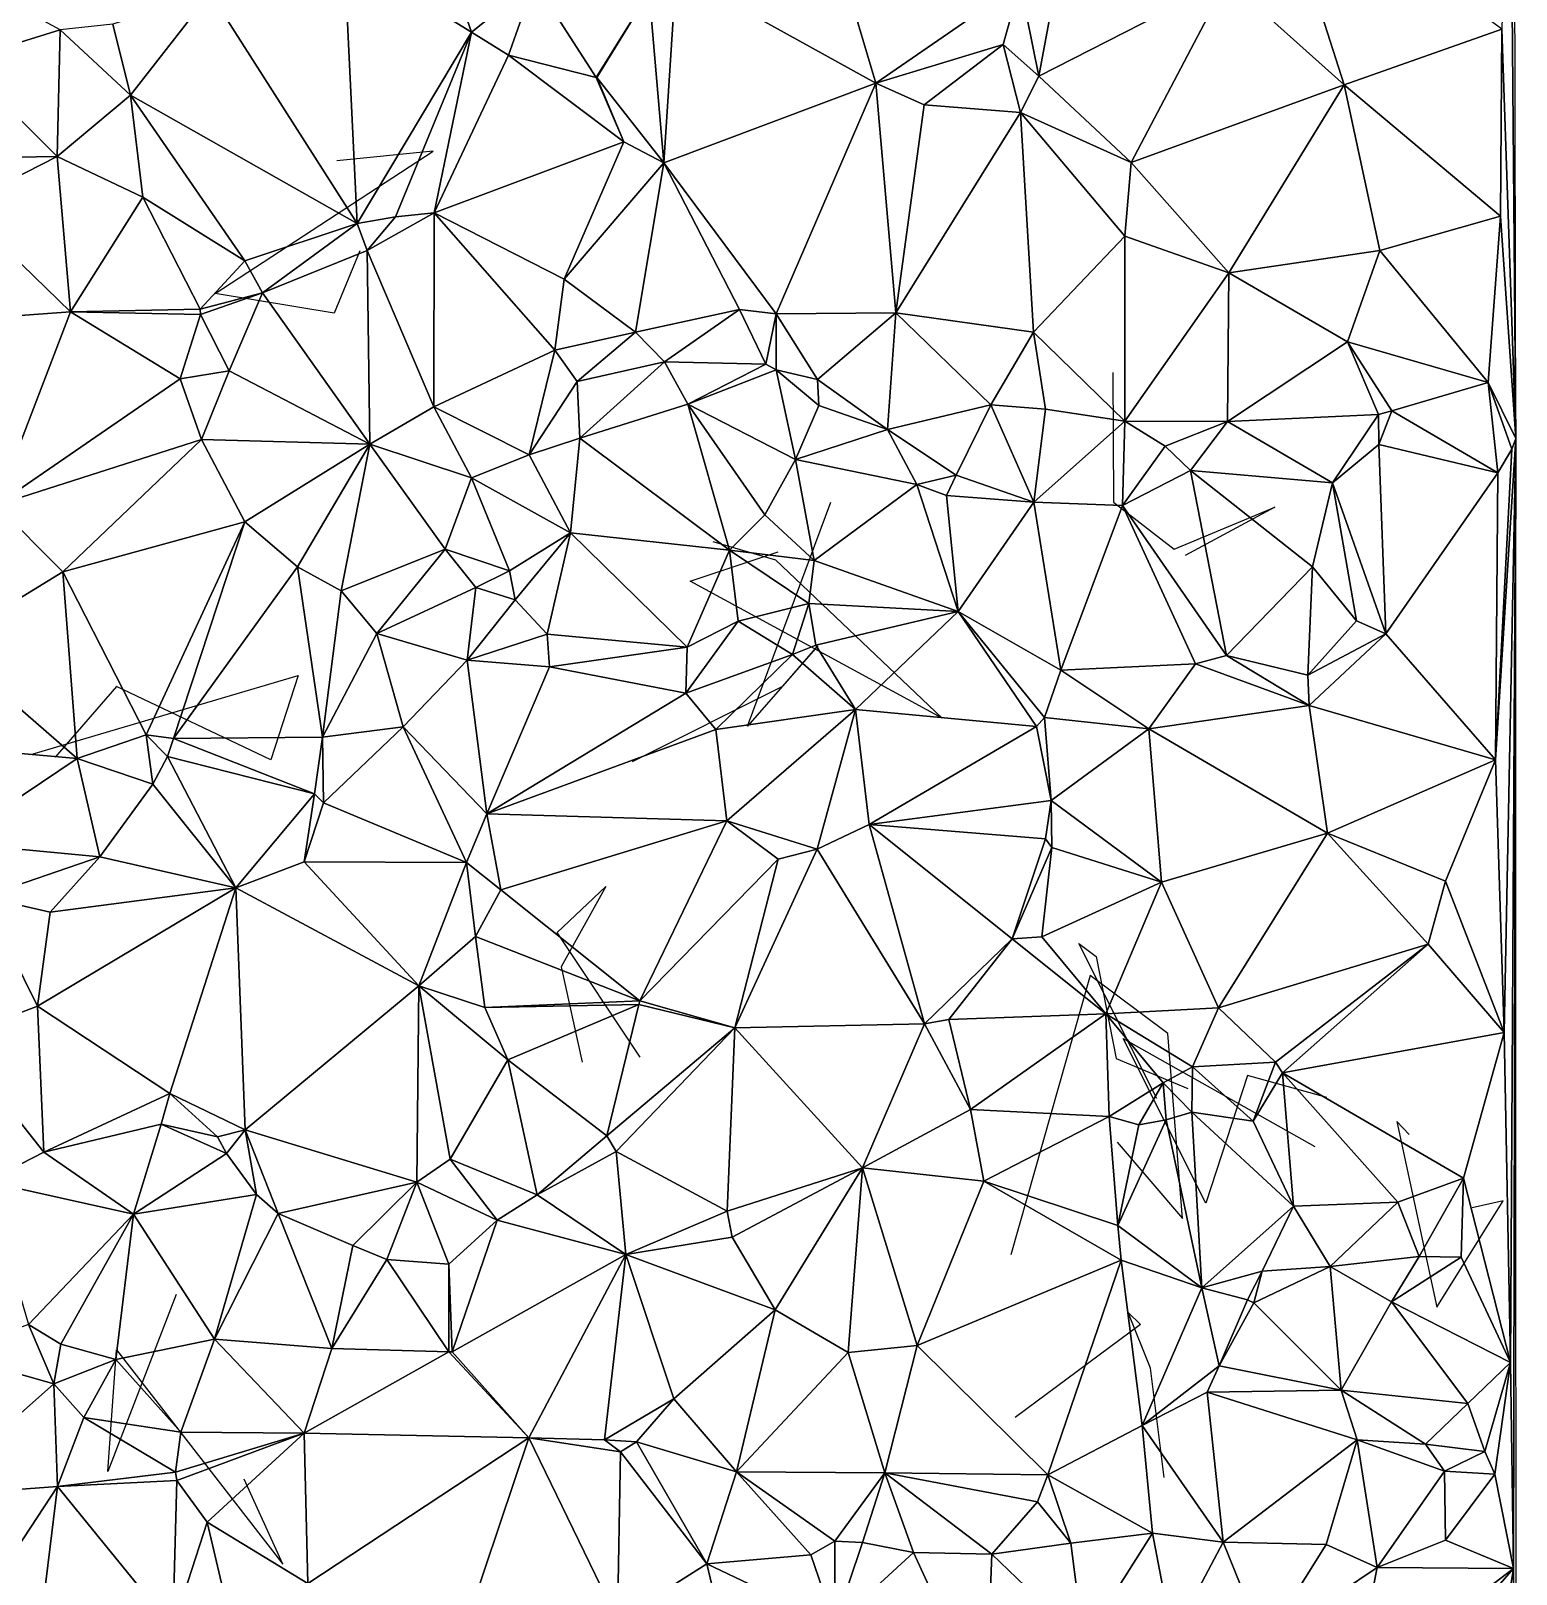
# Model space of a CAD drawing. Header units: metres. Extents: x -15.3 to 15, y -15 to 15.5.
# Drawn here: x 4.63 to 14.98, y -5.6 to 5.15 of the extents above; entities that cross this region are included whole.
import ezdxf

# ---------------------------------------------------------------- set-up
doc = ezdxf.new("R2010")
doc.units = ezdxf.units.M
doc.layers.add('CRACKS', color=1, linetype='Continuous')
doc.layers.add('STREET_MESH', color=7, linetype='Continuous')

msp = doc.modelspace()

# ---------------------------------------------------------------- linework, layer by layer
at = {"layer": 'CRACKS'}
for points in [[(6.926, 3.619, 0.1), (6.748, 3.184, 0.1), (5.918, 3.32, 0.1), (7.439, 4.312, 0.1), (6.767, 4.246, 0.1)], [(12.174, 2.77, 0.1), (12.178, 1.867, 0.1), (12.602, 1.539, 0.1), (13.302, 1.832, 0.1), (12.678, 1.495, 0.1)], [(8.826, 0.06, 0.1), (9.874, 0.585, 0.1), (10.118, 0.865, 0.1), (9.628, 0.306, 0.1), (10.21, 1.867, 0.1)], [(9.387, 1.592, 0.1), (9.823, 1.464, 0.1), (10.984, 0.362, 0.1), (9.229, 1.317, 0.1), (9.843, 1.52, 0.1)], [(4.65, 0.114, 0.1), (6.498, 0.658, 0.1), (6.307, 0.07, 0.1), (5.231, 0.583, 0.1), (4.804, 0.09, 0.1)], [(8.88, -2.001, 0.1), (8.302, -1.132, 0.1), (8.642, -0.811, 0.1), (8.33, -1.372, 0.1), (8.476, -2.035, 0.1)], [(12.481, -2.288, 0.1), (11.938, -1.209, 0.1), (12.057, -1.3, 0.1), (12.197, -2.011, 0.1), (12.697, -2.22, 0.1)], [(12.204, -2.593, 0.1), (12.66, -3.126, 0.1), (12.557, -1.835, 0.1), (12.015, -1.433, 0.1), (11.463, -3.379, 0.1)], [(13.666, -2.282, 0.1), (13.113, -2.128, 0.1), (12.822, -3.019, 0.1), (12.245, -1.872, 0.1), (13.581, -2.624, 0.1)], [(14.238, -2.54, 0.1), (14.152, -2.449, 0.1), (14.432, -3.742, 0.1), (14.895, -3.002, 0.1), (14.678, -3.051, 0.1)], [(5.647, -3.654, 0.1), (5.171, -4.888, 0.1), (5.231, -4.04, 0.1), (6.391, -5.533, 0.1), (6.12, -4.942, 0.1)], [(12.532, -4.929, 0.1), (12.437, -4.168, 0.1), (12.281, -3.781, 0.1), (12.366, -3.864, 0.1), (11.494, -4.513, 0.1)]]:
    msp.add_polyline3d(points, dxfattribs=at)
at = {"layer": 'STREET_MESH'}
for points in [[(14.961, 12.465), (14.94, 7.222), (14.982, 2.311)], [(14.94, 7.222), (14.885, 5.162), (14.982, 2.311)], [(12.971, 5.507), (13.785, 4.775), (13.28, 6.357)], [(13.28, 6.357), (13.785, 4.775), (14.885, 5.162)], [(10.16, 6.007), (9.132, 5.557), (10.522, 4.787)], [(11.529, 5.482), (10.16, 6.007), (10.522, 4.787)], [(6.818, 5.689), (5.883, 5.415), (6.909, 3.809)], [(7.704, 5.143), (6.818, 5.689), (6.909, 3.809)], [(7.531, 5.642), (6.818, 5.689), (7.704, 5.143)], [(8.145, 5.494), (7.531, 5.642), (7.704, 5.143)], [(11.803, 5.612), (11.529, 5.482), (11.659, 4.836)], [(12.971, 5.507), (11.803, 5.612), (11.659, 4.836)], [(4.839, 5.159), (4.111, 5.554), (4.149, 4.945)], [(7.962, 4.982), (8.145, 5.494), (7.704, 5.143)], [(7.962, 4.982), (8.574, 4.825), (8.145, 5.494)], [(8.574, 4.825), (8.944, 5.42), (8.145, 5.494)], [(9.132, 5.557), (8.944, 5.42), (9.045, 4.232)], [(10.522, 4.787), (9.132, 5.557), (9.045, 4.232)], [(12.302, 4.233), (12.971, 5.507), (11.659, 4.836)], [(12.971, 5.507), (12.302, 4.233), (13.785, 4.775)], [(5.207, 5.198), (5.33, 4.704), (5.883, 5.415)], [(5.883, 5.415), (5.33, 4.704), (6.909, 3.809)], [(8.574, 4.825), (8.579, 4.825), (8.944, 5.42)], [(8.944, 5.42), (8.579, 4.825), (9.045, 4.232)], [(11.529, 5.482), (10.522, 4.787), (11.411, 5.055)], [(11.659, 4.836), (11.529, 5.482), (11.411, 5.055)], [(5.207, 5.198), (4.839, 5.159), (5.33, 4.704)], [(4.818, 4.276), (4.839, 5.159), (4.149, 4.945)], [(4.839, 5.159), (4.818, 4.276), (5.33, 4.704)], [(7.176, 3.854), (7.704, 5.143), (6.909, 3.809)], [(7.176, 3.854), (7.446, 3.882), (7.704, 5.143)], [(7.446, 3.882), (7.962, 4.982), (7.704, 5.143)], [(10.522, 4.787), (10.86, 4.636), (11.411, 5.055)], [(10.86, 4.636), (11.53, 4.581), (11.411, 5.055)], [(11.53, 4.581), (11.659, 4.836), (11.411, 5.055)], [(13.785, 4.775), (14.876, 3.86), (14.885, 5.162)], [(14.885, 5.162), (14.876, 3.86), (14.982, 2.311)], [(7.962, 4.982), (7.446, 3.882), (8.766, 4.377)], [(8.574, 4.825), (7.962, 4.982), (8.766, 4.377)], [(4.096, 4.265), (4.818, 4.276), (4.149, 4.945)], [(8.579, 4.825), (8.574, 4.825), (8.766, 4.377)], [(8.579, 4.825), (8.766, 4.377), (9.045, 4.232)], [(9.828, 3.178), (10.522, 4.787), (9.045, 4.232)], [(10.522, 4.787), (9.828, 3.178), (10.662, 3.185)], [(10.86, 4.636), (10.522, 4.787), (10.662, 3.185)], [(11.53, 4.581), (12.302, 4.233), (11.659, 4.836)], [(12.302, 4.233), (12.982, 3.464), (13.785, 4.775)], [(13.785, 4.775), (12.982, 3.464), (14.035, 3.621)], [(14.876, 3.86), (13.785, 4.775), (14.035, 3.621)], [(5.33, 4.704), (4.818, 4.276), (5.414, 3.993)], [(5.33, 4.704), (6.125, 3.549), (6.909, 3.809)], [(6.125, 3.549), (5.33, 4.704), (5.414, 3.993)], [(11.53, 4.581), (10.86, 4.636), (10.662, 3.185)], [(11.622, 3.051), (11.53, 4.581), (10.662, 3.185)], [(12.258, 3.72), (11.53, 4.581), (11.622, 3.051)], [(12.302, 4.233), (11.53, 4.581), (12.258, 3.72)], [(8.766, 4.377), (7.446, 3.882), (8.35, 3.421)], [(9.045, 4.232), (8.766, 4.377), (8.35, 3.421)], [(4.818, 4.276), (4.096, 4.265), (4.147, 3.933)], [(4.818, 4.276), (4.147, 3.933), (4.91, 3.193)], [(4.818, 4.276), (4.91, 3.193), (5.414, 3.993)], [(8.847, 3.052), (9.045, 4.232), (8.35, 3.421)], [(8.847, 3.052), (9.572, 3.21), (9.045, 4.232)], [(9.572, 3.21), (9.828, 3.178), (9.045, 4.232)], [(12.982, 3.464), (12.302, 4.233), (12.258, 3.72)], [(4.91, 3.193), (5.815, 3.211), (5.414, 3.993)], [(5.815, 3.211), (6.125, 3.549), (5.414, 3.993)], [(4.91, 3.193), (4.147, 3.933), (3.57, 3.096)], [(7.446, 3.882), (7.176, 3.854), (6.977, 3.62)], [(7.443, 2.53), (7.446, 3.882), (6.977, 3.62)], [(7.446, 3.882), (7.443, 2.53), (8.286, 2.927)], [(7.446, 3.882), (8.286, 2.927), (8.35, 3.421)], [(6.909, 3.809), (6.125, 3.549), (6.249, 3.325)], [(6.977, 3.62), (6.909, 3.809), (6.249, 3.325)], [(6.977, 3.62), (7.176, 3.854), (6.909, 3.809)], [(14.79, 2.7), (14.876, 3.86), (14.035, 3.621)], [(14.876, 3.86), (14.79, 2.7), (14.982, 2.311)], [(12.257, 2.432), (12.258, 3.72), (11.622, 3.051)], [(12.982, 3.464), (12.258, 3.72), (12.257, 2.432)], [(6.997, 2.271), (6.977, 3.62), (6.249, 3.325)], [(6.997, 2.271), (7.443, 2.53), (6.977, 3.62)], [(12.982, 3.464), (13.809, 2.983), (14.035, 3.621)], [(13.809, 2.983), (14.79, 2.7), (14.035, 3.621)], [(6.125, 3.549), (5.815, 3.211), (6.249, 3.325)], [(12.982, 3.464), (12.257, 2.432), (12.974, 2.428)], [(13.809, 2.983), (12.982, 3.464), (12.974, 2.428)], [(8.286, 2.927), (8.847, 3.052), (8.35, 3.421)], [(5.815, 3.211), (5.816, 3.174), (6.249, 3.325)], [(5.816, 3.174), (6.017, 2.781), (6.249, 3.325)], [(6.017, 2.781), (6.997, 2.271), (6.249, 3.325)], [(4.91, 3.193), (3.57, 3.096), (4.393, 1.845)], [(5.676, 2.726), (4.91, 3.193), (4.393, 1.845)], [(5.816, 3.174), (5.815, 3.211), (4.91, 3.193)], [(5.676, 2.726), (5.816, 3.174), (4.91, 3.193)], [(5.816, 3.174), (5.676, 2.726), (6.017, 2.781)], [(9.05, 2.844), (9.572, 3.21), (8.847, 3.052)], [(9.756, 2.828), (9.572, 3.21), (9.05, 2.844)], [(9.828, 3.178), (9.572, 3.21), (9.756, 2.828)], [(9.828, 3.178), (9.756, 2.828), (9.829, 2.79)], [(9.828, 3.178), (10.115, 2.721), (10.662, 3.185)], [(10.115, 2.721), (9.828, 3.178), (9.829, 2.79)], [(10.115, 2.721), (10.604, 2.372), (10.662, 3.185)], [(10.604, 2.372), (11.324, 2.544), (10.662, 3.185)], [(11.324, 2.544), (11.622, 3.051), (10.662, 3.185)], [(8.286, 2.927), (8.441, 2.708), (8.847, 3.052)], [(8.441, 2.708), (9.05, 2.844), (8.847, 3.052)], [(11.706, 2.514), (11.622, 3.051), (11.324, 2.544)], [(11.706, 2.514), (12.257, 2.432), (11.622, 3.051)], [(7.443, 2.53), (8.106, 2.196), (8.286, 2.927)], [(8.106, 2.196), (8.441, 2.708), (8.286, 2.927)], [(14.025, 2.477), (13.809, 2.983), (12.974, 2.428)], [(14.79, 2.7), (13.809, 2.983), (14.119, 2.502)], [(13.809, 2.983), (14.025, 2.477), (14.119, 2.502)], [(8.441, 2.708), (8.461, 2.312), (9.05, 2.844)], [(9.05, 2.844), (8.461, 2.312), (9.213, 2.549)], [(9.756, 2.828), (9.05, 2.844), (9.213, 2.549)], [(9.829, 2.79), (9.756, 2.828), (9.213, 2.549)], [(5.824, 2.304), (5.676, 2.726), (4.393, 1.845)], [(5.676, 2.726), (5.824, 2.304), (6.017, 2.781)], [(5.824, 2.304), (6.997, 2.271), (6.017, 2.781)], [(8.106, 2.196), (8.461, 2.312), (8.441, 2.708)], [(9.962, 2.165), (9.829, 2.79), (9.213, 2.549)], [(9.962, 2.165), (10.126, 2.541), (9.829, 2.79)], [(10.126, 2.541), (10.115, 2.721), (9.829, 2.79)], [(10.115, 2.721), (10.126, 2.541), (10.604, 2.372)], [(14.79, 2.7), (14.119, 2.502), (14.857, 2.072)], [(14.79, 2.7), (14.954, 2.237), (14.982, 2.311)], [(14.954, 2.237), (14.79, 2.7), (14.857, 2.072)], [(7.706, 2.036), (7.443, 2.53), (6.997, 2.271)], [(7.443, 2.53), (7.706, 2.036), (8.106, 2.196)], [(8.461, 2.312), (9.503, 1.533), (9.213, 2.549)], [(9.503, 1.533), (9.749, 1.778), (9.213, 2.549)], [(9.749, 1.778), (9.962, 2.165), (9.213, 2.549)], [(10.604, 2.372), (10.126, 2.541), (9.962, 2.165)], [(10.604, 2.372), (11.083, 2.055), (11.324, 2.544)], [(11.083, 2.055), (11.624, 1.867), (11.324, 2.544)], [(11.624, 1.867), (11.706, 2.514), (11.324, 2.544)], [(11.624, 1.867), (12.257, 2.432), (11.706, 2.514)], [(13.704, 2.002), (14.025, 2.477), (12.974, 2.428)], [(14.027, 2.268), (14.025, 2.477), (13.704, 2.002)], [(14.119, 2.502), (14.025, 2.477), (14.027, 2.268)], [(14.857, 2.072), (14.119, 2.502), (14.027, 2.268)], [(10.604, 2.372), (9.962, 2.165), (10.809, 1.989)], [(11.083, 2.055), (10.604, 2.372), (10.809, 1.989)], [(12.257, 2.432), (11.624, 1.867), (12.242, 1.843)], [(12.538, 2.257), (12.257, 2.432), (12.242, 1.843)], [(12.257, 2.432), (12.538, 2.257), (12.974, 2.428)], [(12.538, 2.257), (12.715, 2.088), (12.974, 2.428)], [(12.715, 2.088), (13.704, 2.002), (12.974, 2.428)], [(4.857, 1.382), (5.824, 2.304), (4.393, 1.845)], [(4.857, 1.382), (6.126, 1.73), (5.824, 2.304)], [(6.126, 1.73), (6.997, 2.271), (5.824, 2.304)], [(6.997, 2.271), (6.126, 1.73), (6.492, 1.417)], [(6.797, 1.248), (6.997, 2.271), (6.492, 1.417)], [(6.797, 1.248), (7.522, 1.539), (6.997, 2.271)], [(7.522, 1.539), (7.706, 2.036), (6.997, 2.271)], [(8.461, 2.312), (8.106, 2.196), (8.395, 1.654)], [(9.503, 1.533), (8.461, 2.312), (8.395, 1.654)], [(14.027, 2.268), (13.704, 2.002), (14.076, 0.949)], [(14.857, 2.072), (14.027, 2.268), (14.076, 0.949)], [(14.84, 0.07), (14.9, -1.829), (14.982, 2.311)], [(14.954, 2.237), (14.84, 0.07), (14.982, 2.311)], [(14.9, -1.829), (14.944, -4.129), (14.982, 2.311)], [(14.944, -4.129), (14.965, -5.565), (14.982, 2.311)], [(14.982, 2.311), (14.965, -5.565), (14.984, -10.904)], [(8.106, 2.196), (7.706, 2.036), (8.395, 1.654)], [(9.749, 1.778), (10.092, 1.461), (9.962, 2.165)], [(9.962, 2.165), (10.092, 1.461), (10.809, 1.989)], [(12.715, 2.088), (12.538, 2.257), (12.242, 1.843)], [(14.954, 2.237), (14.857, 2.072), (14.84, 0.07)], [(11.015, 1.914), (11.083, 2.055), (10.809, 1.989)], [(11.083, 2.055), (11.015, 1.914), (11.624, 1.867)], [(12.967, 0.799), (12.715, 2.088), (12.242, 1.843)], [(12.715, 2.088), (13.565, 1.415), (13.704, 2.002)], [(12.715, 2.088), (12.967, 0.799), (13.565, 1.415)], [(14.84, 0.07), (14.857, 2.072), (14.076, 0.949)], [(7.969, 1.388), (7.706, 2.036), (7.522, 1.539)], [(7.706, 2.036), (7.969, 1.388), (8.395, 1.654)], [(10.809, 1.989), (10.092, 1.461), (11.097, 1.104)], [(11.015, 1.914), (10.809, 1.989), (11.097, 1.104)], [(13.565, 1.415), (13.871, 1.039), (13.704, 2.002)], [(13.704, 2.002), (13.871, 1.039), (14.076, 0.949)], [(4.037, 0.88), (4.857, 1.382), (4.393, 1.845)], [(11.624, 1.867), (11.015, 1.914), (11.097, 1.104)], [(11.811, 0.696), (11.624, 1.867), (11.097, 1.104)], [(11.624, 1.867), (11.811, 0.696), (12.242, 1.843)], [(11.811, 0.696), (12.75, 0.741), (12.242, 1.843)], [(12.75, 0.741), (12.967, 0.799), (12.242, 1.843)], [(6.126, 1.73), (4.857, 1.382), (5.437, 0.245)], [(5.629, 0.219), (6.126, 1.73), (5.437, 0.245)], [(6.126, 1.73), (5.629, 0.219), (6.492, 1.417)], [(10.092, 1.461), (9.749, 1.778), (9.503, 1.533)], [(7.969, 1.388), (8.01, 1.187), (8.395, 1.654)], [(8.01, 1.187), (8.232, 0.947), (8.395, 1.654)], [(8.232, 0.947), (9.209, 0.857), (8.395, 1.654)], [(9.209, 0.857), (9.503, 1.533), (8.395, 1.654)], [(7.522, 1.539), (6.797, 1.248), (7.046, 0.951)], [(7.736, 1.272), (7.522, 1.539), (7.046, 0.951)], [(7.736, 1.272), (7.969, 1.388), (7.522, 1.539)], [(9.209, 0.857), (9.564, 1.037), (9.503, 1.533)], [(9.564, 1.037), (10.056, 1.16), (9.503, 1.533)], [(10.056, 1.16), (10.092, 1.461), (9.503, 1.533)], [(5.629, 0.219), (6.667, 0.229), (6.492, 1.417)], [(6.667, 0.229), (6.797, 1.248), (6.492, 1.417)], [(10.092, 1.461), (10.056, 1.16), (11.097, 1.104)], [(13.565, 1.415), (12.967, 0.799), (13.533, 0.66)], [(13.871, 1.039), (13.565, 1.415), (13.533, 0.66)], [(4.857, 1.382), (4.037, 0.88), (4.957, 0.081)], [(5.437, 0.245), (4.857, 1.382), (4.957, 0.081)], [(7.969, 1.388), (7.736, 1.272), (8.01, 1.187)], [(7.046, 0.951), (6.797, 1.248), (6.667, 0.229)], [(7.736, 1.272), (7.046, 0.951), (7.674, 0.765)], [(8.01, 1.187), (7.736, 1.272), (7.674, 0.765)], [(8.232, 0.947), (8.01, 1.187), (7.674, 0.765)], [(10.056, 1.16), (9.564, 1.037), (9.941, 0.804)], [(10.056, 1.16), (9.941, 0.804), (10.104, 0.87)], [(11.097, 1.104), (10.056, 1.16), (10.104, 0.87)], [(10.38, 0.421), (11.097, 1.104), (10.104, 0.87)], [(11.641, 0.303), (11.097, 1.104), (10.38, 0.421)], [(11.697, 0.366), (11.811, 0.696), (11.097, 1.104)], [(11.641, 0.303), (11.697, 0.366), (11.097, 1.104)], [(9.941, 0.804), (9.564, 1.037), (9.199, 0.535)], [(9.564, 1.037), (9.209, 0.857), (9.199, 0.535)], [(13.871, 1.039), (13.533, 0.66), (14.076, 0.949)], [(4.037, 0.88), (3.644, 0.196), (4.957, 0.081)], [(7.228, 0.301), (7.046, 0.951), (6.667, 0.229)], [(7.046, 0.951), (7.228, 0.301), (7.674, 0.765)], [(8.249, 0.719), (8.232, 0.947), (7.674, 0.765)], [(8.232, 0.947), (8.249, 0.719), (9.209, 0.857)], [(9.941, 0.804), (10.38, 0.421), (10.104, 0.87)], [(13.533, 0.66), (13.541, 0.45), (14.076, 0.949)], [(13.541, 0.45), (14.84, 0.07), (14.076, 0.949)], [(7.674, 0.765), (7.228, 0.301), (7.811, -0.306)], [(8.249, 0.719), (7.674, 0.765), (7.811, -0.306)], [(9.209, 0.857), (8.249, 0.719), (9.199, 0.535)], [(9.408, 0.283), (9.941, 0.804), (9.199, 0.535)], [(9.941, 0.804), (9.408, 0.283), (10.38, 0.421)], [(12.967, 0.799), (12.75, 0.741), (13.541, 0.45)], [(12.967, 0.799), (13.541, 0.45), (13.533, 0.66)], [(9.199, 0.535), (8.249, 0.719), (7.811, -0.306)], [(11.697, 0.366), (12.424, 0.287), (11.811, 0.696)], [(12.424, 0.287), (12.75, 0.741), (11.811, 0.696)], [(13.541, 0.45), (12.75, 0.741), (12.424, 0.287)], [(9.408, 0.283), (9.199, 0.535), (7.811, -0.306)], [(13.541, 0.45), (12.424, 0.287), (13.67, -0.441)], [(13.541, 0.45), (13.67, -0.441), (14.84, 0.07)], [(9.408, 0.283), (9.485, -0.354), (10.38, 0.421)], [(9.485, -0.354), (10.113, -0.552), (10.38, 0.421)], [(10.113, -0.552), (10.475, -0.379), (10.38, 0.421)], [(10.475, -0.379), (11.641, 0.303), (10.38, 0.421)], [(11.745, -0.213), (11.697, 0.366), (11.641, 0.303)], [(11.697, 0.366), (11.745, -0.213), (12.424, 0.287)], [(5.485, -0.099), (5.437, 0.245), (4.957, 0.081)], [(5.587, 0.094), (5.629, 0.219), (5.437, 0.245)], [(5.485, -0.099), (5.587, 0.094), (5.437, 0.245)], [(5.629, 0.219), (5.587, 0.094), (6.612, -0.167)], [(6.667, 0.229), (5.629, 0.219), (6.612, -0.167)], [(6.673, -0.229), (6.667, 0.229), (6.612, -0.167)], [(6.673, -0.229), (7.228, 0.301), (6.667, 0.229)], [(6.673, -0.229), (7.67, -0.645), (7.228, 0.301)], [(7.228, 0.301), (7.67, -0.645), (7.811, -0.306)], [(9.485, -0.354), (9.408, 0.283), (7.811, -0.306)], [(11.745, -0.213), (11.641, 0.303), (10.475, -0.379)], [(11.745, -0.213), (12.514, -0.782), (12.424, 0.287)], [(12.424, 0.287), (12.514, -0.782), (13.67, -0.441)], [(3.644, 0.196), (4.082, -0.507), (4.957, 0.081)], [(4.957, 0.081), (4.082, -0.507), (5.116, -0.604)], [(5.485, -0.099), (4.957, 0.081), (5.116, -0.604)], [(5.587, 0.094), (5.485, -0.099), (6.062, -0.821)], [(5.587, 0.094), (6.062, -0.821), (6.612, -0.167)], [(13.67, -0.441), (14.493, -0.774), (14.84, 0.07)], [(14.84, 0.07), (14.493, -0.774), (14.9, -1.829)], [(6.062, -0.821), (5.485, -0.099), (5.116, -0.604)], [(6.062, -0.821), (6.538, -0.639), (6.612, -0.167)], [(6.538, -0.639), (6.673, -0.229), (6.612, -0.167)], [(11.705, -0.48), (11.745, -0.213), (10.475, -0.379)], [(11.745, -0.213), (11.705, -0.48), (11.75, -0.539)], [(12.514, -0.782), (11.745, -0.213), (11.75, -0.539)], [(6.673, -0.229), (6.538, -0.639), (7.67, -0.645)], [(7.67, -0.645), (7.909, -0.835), (7.811, -0.306)], [(7.909, -0.835), (9.485, -0.354), (7.811, -0.306)], [(9.485, -0.354), (7.909, -0.835), (8.877, -1.609)], [(9.485, -0.354), (8.877, -1.609), (9.843, -0.621)], [(10.113, -0.552), (9.485, -0.354), (9.843, -0.621)], [(10.113, -0.552), (10.862, -1.768), (10.475, -0.379)], [(10.862, -1.768), (11.473, -1.176), (10.475, -0.379)], [(11.473, -1.176), (11.705, -0.48), (10.475, -0.379)], [(4.082, -0.507), (4.302, -0.883), (5.116, -0.604)], [(11.705, -0.48), (11.473, -1.176), (11.75, -0.539)], [(12.514, -0.782), (12.911, -1.657), (13.67, -0.441)], [(13.67, -0.441), (12.911, -1.657), (14.371, -1.213)], [(14.493, -0.774), (13.67, -0.441), (14.371, -1.213)], [(4.302, -0.883), (4.769, -0.991), (5.116, -0.604)], [(4.769, -0.991), (6.062, -0.821), (5.116, -0.604)], [(6.538, -0.639), (6.062, -0.821), (7.339, -1.503)], [(7.67, -0.645), (6.538, -0.639), (7.339, -1.503)], [(7.732, -1.159), (7.67, -0.645), (7.339, -1.503)], [(7.909, -0.835), (7.67, -0.645), (7.732, -1.159)], [(8.877, -1.609), (9.54, -1.796), (9.843, -0.621)], [(9.54, -1.796), (10.113, -0.552), (9.843, -0.621)], [(10.862, -1.768), (10.113, -0.552), (9.54, -1.796)], [(11.473, -1.176), (11.679, -1.163), (11.75, -0.539)], [(11.679, -1.163), (12.514, -0.782), (11.75, -0.539)], [(4.769, -0.991), (4.682, -1.645), (6.062, -0.821)], [(4.682, -1.645), (5.604, -2.255), (6.062, -0.821)], [(5.604, -2.255), (6.129, -2.507), (6.062, -0.821)], [(6.062, -0.821), (6.129, -2.507), (7.339, -1.503)], [(7.909, -0.835), (7.732, -1.159), (8.877, -1.609)], [(11.679, -1.163), (12.126, -1.698), (12.514, -0.782)], [(12.514, -0.782), (12.126, -1.698), (12.911, -1.657)], [(14.9, -1.829), (14.493, -0.774), (14.371, -1.213)], [(4.682, -1.645), (4.302, -0.883), (4.096, -1.869)], [(4.682, -1.645), (4.769, -0.991), (4.302, -0.883)], [(7.732, -1.159), (7.339, -1.503), (7.799, -1.656)], [(8.877, -1.609), (7.732, -1.159), (7.799, -1.656)], [(11.473, -1.176), (10.862, -1.768), (11.031, -1.738)], [(12.126, -1.698), (11.473, -1.176), (11.031, -1.738)], [(12.126, -1.698), (11.679, -1.163), (11.473, -1.176)], [(12.911, -1.657), (13.308, -2.036), (14.371, -1.213)], [(13.308, -2.036), (13.356, -2.11), (14.371, -1.213)], [(13.356, -2.11), (14.9, -1.829), (14.371, -1.213)], [(6.129, -2.507), (7.324, -2.871), (7.339, -1.503)], [(7.324, -2.871), (7.556, -2.712), (7.339, -1.503)], [(7.339, -1.503), (7.959, -2.02), (7.799, -1.656)], [(7.556, -2.712), (7.959, -2.02), (7.339, -1.503)], [(8.872, -1.633), (8.877, -1.609), (7.799, -1.656)], [(8.872, -1.633), (9.54, -1.796), (8.877, -1.609)], [(4.725, -2.662), (4.682, -1.645), (4.096, -1.869)], [(5.604, -2.255), (4.682, -1.645), (4.725, -2.662)], [(7.959, -2.02), (8.872, -1.633), (7.799, -1.656)], [(8.649, -2.549), (8.872, -1.633), (7.959, -2.02)], [(8.872, -1.633), (8.649, -2.549), (9.54, -1.796)], [(11.183, -2.365), (12.126, -1.698), (11.031, -1.738)], [(12.126, -1.698), (11.183, -2.365), (12.148, -2.414)], [(12.126, -1.698), (12.73, -2.068), (12.911, -1.657)], [(12.524, -2.179), (12.126, -1.698), (12.148, -2.414)], [(12.126, -1.698), (12.524, -2.179), (12.73, -2.068)], [(12.73, -2.068), (13.308, -2.036), (12.911, -1.657)], [(8.649, -2.549), (8.714, -2.659), (9.54, -1.796)], [(8.714, -2.659), (9.487, -3.073), (9.54, -1.796)], [(9.487, -3.073), (10.43, -2.772), (9.54, -1.796)], [(10.43, -2.772), (10.862, -1.768), (9.54, -1.796)], [(10.862, -1.768), (10.43, -2.772), (11.183, -2.365)], [(10.862, -1.768), (11.183, -2.365), (11.031, -1.738)], [(4.325, -2.867), (4.725, -2.662), (4.096, -1.869)], [(13.356, -2.11), (14.618, -2.845), (14.9, -1.829)], [(14.618, -2.845), (14.944, -4.129), (14.9, -1.829)], [(8.163, -2.96), (7.959, -2.02), (7.556, -2.712)], [(8.163, -2.96), (8.649, -2.549), (7.959, -2.02)], [(13.308, -2.036), (12.73, -2.068), (13.153, -2.446)], [(13.356, -2.11), (13.308, -2.036), (13.153, -2.446)], [(12.524, -2.179), (12.725, -2.385), (12.73, -2.068)], [(12.73, -2.068), (12.725, -2.385), (13.153, -2.446)], [(13.356, -2.11), (13.153, -2.446), (13.434, -3.039)], [(13.356, -2.11), (14.161, -3.012), (14.618, -2.845)], [(14.161, -3.012), (13.356, -2.11), (13.434, -3.039)], [(5.543, -2.467), (5.604, -2.255), (4.725, -2.662)], [(5.604, -2.255), (5.543, -2.467), (5.935, -2.555)], [(5.604, -2.255), (5.935, -2.555), (6.129, -2.507)], [(12.355, -2.473), (12.524, -2.179), (12.148, -2.414)], [(12.524, -2.179), (12.355, -2.473), (12.546, -2.438)], [(12.725, -2.385), (12.524, -2.179), (12.546, -2.438)], [(11.183, -2.365), (10.43, -2.772), (11.274, -2.865)], [(12.148, -2.414), (11.183, -2.365), (11.274, -2.865)], [(5.35, -3.096), (5.543, -2.467), (4.725, -2.662)], [(5.543, -2.467), (5.35, -3.096), (5.998, -2.672)], [(5.935, -2.555), (5.543, -2.467), (5.998, -2.672)], [(12.208, -3.174), (12.148, -2.414), (11.274, -2.865)], [(12.355, -2.473), (12.148, -2.414), (12.208, -3.174)], [(12.546, -2.438), (12.208, -3.174), (12.795, -3.608)], [(12.546, -2.438), (12.355, -2.473), (12.208, -3.174)], [(12.725, -2.385), (12.546, -2.438), (12.795, -3.608)], [(13.153, -2.446), (12.725, -2.385), (13.434, -3.039)], [(12.725, -2.385), (12.795, -3.608), (13.434, -3.039)], [(6.129, -2.507), (5.935, -2.555), (5.998, -2.672)], [(6.208, -2.958), (6.129, -2.507), (5.998, -2.672)], [(6.358, -3.09), (6.129, -2.507), (6.208, -2.958)], [(6.129, -2.507), (6.358, -3.09), (7.324, -2.871)], [(8.714, -2.659), (8.649, -2.549), (8.163, -2.96)], [(5.35, -3.096), (4.725, -2.662), (4.325, -2.867)], [(5.35, -3.096), (6.208, -2.958), (5.998, -2.672)], [(8.714, -2.659), (8.163, -2.96), (8.78, -3.376)], [(8.714, -2.659), (8.78, -3.376), (9.487, -3.073)], [(7.884, -3.138), (7.556, -2.712), (7.324, -2.871)], [(7.884, -3.138), (8.163, -2.96), (7.556, -2.712)], [(10.43, -2.772), (9.487, -3.073), (9.521, -3.255)], [(10.43, -2.772), (9.521, -3.255), (9.82, -3.762)], [(10.329, -4.06), (10.43, -2.772), (9.82, -3.762)], [(10.43, -2.772), (10.329, -4.06), (10.811, -4.01)], [(10.43, -2.772), (10.811, -4.01), (11.274, -2.865)], [(4.619, -3.863), (5.35, -3.096), (4.325, -2.867)], [(6.358, -3.09), (6.878, -3.313), (7.324, -2.871)], [(6.878, -3.313), (7.114, -3.41), (7.324, -2.871)], [(7.114, -3.41), (7.548, -3.443), (7.324, -2.871)], [(7.548, -3.443), (7.884, -3.138), (7.324, -2.871)], [(10.811, -4.01), (12.232, -3.415), (11.274, -2.865)], [(12.232, -3.415), (12.208, -3.174), (11.274, -2.865)], [(14.161, -3.012), (14.308, -3.389), (14.618, -2.845)], [(14.308, -3.389), (14.602, -3.395), (14.618, -2.845)], [(14.602, -3.395), (14.944, -4.129), (14.618, -2.845)], [(5.35, -3.096), (5.914, -3.967), (6.208, -2.958)], [(5.914, -3.967), (6.358, -3.09), (6.208, -2.958)], [(8.78, -3.376), (8.163, -2.96), (7.884, -3.138)], [(5.35, -3.096), (4.619, -3.863), (4.843, -4.002)], [(5.35, -3.096), (4.843, -4.002), (5.226, -4.107)], [(5.35, -3.096), (5.226, -4.107), (5.914, -3.967)], [(6.732, -4.031), (6.358, -3.09), (5.914, -3.967)], [(6.358, -3.09), (6.732, -4.031), (6.878, -3.313)], [(9.487, -3.073), (8.78, -3.376), (9.521, -3.255)], [(12.795, -3.608), (13.215, -3.493), (13.434, -3.039)], [(13.215, -3.493), (13.689, -3.46), (13.434, -3.039)], [(13.689, -3.46), (14.161, -3.012), (13.434, -3.039)], [(13.689, -3.46), (14.308, -3.389), (14.161, -3.012)], [(7.548, -3.443), (7.571, -4.054), (7.884, -3.138)], [(7.571, -4.054), (8.78, -3.376), (7.884, -3.138)], [(12.795, -3.608), (12.208, -3.174), (12.232, -3.415)], [(6.732, -4.031), (7.114, -3.41), (6.878, -3.313)], [(9.521, -3.255), (8.78, -3.376), (9.82, -3.762)], [(7.114, -3.41), (6.732, -4.031), (7.548, -4.055)], [(7.548, -3.443), (7.114, -3.41), (7.548, -4.055)], [(8.78, -3.376), (7.571, -4.054), (8.105, -4.653)], [(8.633, -4.667), (8.78, -3.376), (8.105, -4.653)], [(8.78, -3.376), (8.633, -4.667), (9.114, -4.383)], [(9.82, -3.762), (8.78, -3.376), (9.114, -4.383)], [(10.811, -4.01), (11.72, -4.911), (12.232, -3.415)], [(11.72, -4.911), (12.378, -4.567), (12.232, -3.415)], [(12.378, -4.567), (12.795, -3.608), (12.232, -3.415)], [(14.308, -3.389), (13.689, -3.46), (14.117, -3.705)], [(14.602, -3.395), (14.308, -3.389), (14.117, -3.705)], [(14.944, -4.129), (14.602, -3.395), (14.117, -3.705)], [(7.571, -4.054), (7.548, -3.443), (7.548, -4.055)], [(13.112, -3.693), (13.215, -3.493), (12.795, -3.608)], [(13.215, -3.493), (13.112, -3.693), (13.157, -3.714)], [(13.764, -4.322), (13.689, -3.46), (13.157, -3.714)], [(13.689, -3.46), (13.215, -3.493), (13.157, -3.714)], [(13.689, -3.46), (13.764, -4.322), (14.117, -3.705)], [(12.378, -4.567), (12.915, -4.152), (12.795, -3.608)], [(12.915, -4.152), (13.112, -3.693), (12.795, -3.608)], [(9.552, -4.89), (9.82, -3.762), (9.114, -4.383)], [(9.552, -4.89), (10.329, -4.06), (9.82, -3.762)], [(13.112, -3.693), (12.915, -4.152), (13.157, -3.714)], [(12.915, -4.152), (13.764, -4.322), (13.157, -3.714)], [(13.764, -4.322), (14.647, -4.414), (14.117, -3.705)], [(14.647, -4.414), (14.944, -4.129), (14.117, -3.705)], [(4.619, -3.863), (4.055, -4.068), (4.795, -4.278)], [(4.843, -4.002), (4.619, -3.863), (4.795, -4.278)], [(5.226, -4.107), (5.68, -4.614), (5.914, -3.967)], [(5.68, -4.614), (6.54, -4.622), (5.914, -3.967)], [(6.54, -4.622), (6.732, -4.031), (5.914, -3.967)], [(4.055, -4.068), (3.912, -5.06), (4.795, -4.278)], [(4.843, -4.002), (4.795, -4.278), (5.226, -4.107)], [(6.732, -4.031), (6.54, -4.622), (7.548, -4.055)], [(6.54, -4.622), (8.105, -4.653), (7.548, -4.055)], [(8.105, -4.653), (7.571, -4.054), (7.548, -4.055)], [(10.329, -4.06), (9.552, -4.89), (10.586, -4.897)], [(10.811, -4.01), (10.329, -4.06), (10.586, -4.897)], [(10.811, -4.01), (10.586, -4.897), (11.72, -4.911)], [(5.226, -4.107), (4.795, -4.278), (5.004, -4.512)], [(5.68, -4.614), (5.226, -4.107), (5.004, -4.512)], [(12.831, -4.336), (12.915, -4.152), (12.378, -4.567)], [(12.915, -4.152), (12.831, -4.336), (13.764, -4.322)], [(14.944, -4.129), (14.647, -4.414), (14.766, -4.748)], [(14.837, -4.906), (14.944, -4.129), (14.766, -4.748)], [(14.944, -4.129), (14.837, -4.906), (14.965, -5.565)], [(4.795, -4.278), (3.912, -5.06), (4.821, -4.994)], [(4.795, -4.278), (4.821, -4.994), (5.004, -4.512)], [(8.633, -4.667), (8.855, -4.681), (9.114, -4.383)], [(8.855, -4.681), (9.552, -4.89), (9.114, -4.383)], [(12.831, -4.336), (12.378, -4.567), (12.943, -5.381)], [(13.764, -4.322), (12.831, -4.336), (13.877, -4.667)], [(13.877, -4.667), (12.831, -4.336), (12.943, -5.381)], [(13.764, -4.322), (14.353, -4.699), (14.647, -4.414)], [(14.353, -4.699), (13.764, -4.322), (13.877, -4.667)], [(4.821, -4.994), (5.643, -4.893), (5.004, -4.512)], [(5.643, -4.893), (5.68, -4.614), (5.004, -4.512)], [(14.647, -4.414), (14.353, -4.699), (14.766, -4.748)], [(5.643, -4.893), (6.54, -4.622), (5.68, -4.614)], [(5.653, -4.951), (6.54, -4.622), (5.643, -4.893)], [(6.54, -4.622), (5.653, -4.951), (5.863, -5.242)], [(6.54, -4.622), (5.863, -5.242), (6.564, -5.67)], [(8.105, -4.653), (6.54, -4.622), (6.564, -5.67)], [(12.378, -4.567), (11.72, -4.911), (12.45, -5.317)], [(12.943, -5.381), (12.378, -4.567), (12.45, -5.317)], [(8.105, -4.653), (6.564, -5.67), (7.493, -6.472)], [(8.723, -5.926), (8.105, -4.653), (7.493, -6.472)], [(8.743, -4.752), (8.105, -4.653), (8.723, -5.926)], [(8.743, -4.752), (8.633, -4.667), (8.105, -4.653)], [(8.633, -4.667), (8.743, -4.752), (8.855, -4.681)], [(8.743, -4.752), (9.344, -5.532), (8.855, -4.681)], [(8.855, -4.681), (9.344, -5.532), (9.552, -4.89)], [(13.66, -5.398), (13.877, -4.667), (12.943, -5.381)], [(13.877, -4.667), (13.66, -5.398), (14.016, -5.558)], [(13.877, -4.667), (14.016, -5.558), (14.486, -4.887)], [(14.353, -4.699), (13.877, -4.667), (14.486, -4.887)], [(14.766, -4.748), (14.353, -4.699), (14.486, -4.887)], [(9.344, -5.532), (8.743, -4.752), (8.723, -5.926)], [(14.837, -4.906), (14.766, -4.748), (14.486, -4.887)], [(4.821, -4.994), (5.653, -4.951), (5.643, -4.893)], [(9.552, -4.89), (9.344, -5.532), (10.069, -5.47)], [(9.552, -4.89), (10.236, -5.373), (10.586, -4.897)], [(10.236, -5.373), (9.552, -4.89), (10.069, -5.47)], [(10.236, -5.373), (10.43, -5.382), (10.586, -4.897)], [(10.43, -5.382), (10.786, -5.453), (10.586, -4.897)], [(10.586, -4.897), (11.648, -5.1), (11.72, -4.911)], [(11.331, -5.465), (11.648, -5.1), (10.586, -4.897)], [(10.786, -5.453), (11.331, -5.465), (10.586, -4.897)], [(11.648, -5.1), (11.882, -5.387), (11.72, -4.911)], [(11.72, -4.911), (11.882, -5.387), (12.45, -5.317)], [(14.016, -5.558), (14.491, -5.366), (14.486, -4.887)], [(14.491, -5.366), (14.837, -4.906), (14.486, -4.887)], [(14.837, -4.906), (14.491, -5.366), (14.965, -5.565)], [(4.821, -4.994), (3.912, -5.06), (4.393, -5.642)], [(4.821, -4.994), (4.393, -5.642), (4.685, -6.093)], [(5.624, -5.979), (4.821, -4.994), (4.685, -6.093)], [(5.653, -4.951), (4.821, -4.994), (5.624, -5.979)], [(5.653, -4.951), (5.624, -5.979), (5.863, -5.242)], [(11.648, -5.1), (11.331, -5.465), (11.882, -5.387)], [(5.863, -5.242), (5.624, -5.979), (5.972, -5.706)], [(6.564, -5.67), (5.863, -5.242), (5.972, -5.706)], [(10.236, -5.373), (10.069, -5.47), (10.238, -5.958)], [(10.43, -5.382), (10.236, -5.373), (10.238, -5.958)], [(11.882, -5.387), (11.97, -6.077), (12.45, -5.317)], [(11.97, -6.077), (12.59, -6.047), (12.45, -5.317)], [(12.59, -6.047), (12.943, -5.381), (12.45, -5.317)], [(14.491, -5.366), (14.016, -5.558), (14.965, -5.565)], [(10.069, -5.47), (9.344, -5.532), (10.238, -5.958)], [(10.786, -5.453), (10.43, -5.382), (10.238, -5.958)], [(11.288, -6.548), (10.786, -5.453), (10.238, -5.958)], [(11.331, -5.465), (10.786, -5.453), (11.288, -6.548)], [(11.97, -6.077), (11.331, -5.465), (11.288, -6.548)], [(11.882, -5.387), (11.331, -5.465), (11.97, -6.077)], [(12.59, -6.047), (13.229, -6.087), (12.943, -5.381)], [(13.229, -6.087), (13.66, -5.398), (12.943, -5.381)], [(13.66, -5.398), (13.229, -6.087), (14.016, -5.558)], [(9.718, -7.105), (9.344, -5.532), (8.723, -5.926)], [(9.344, -5.532), (9.718, -7.105), (10.238, -5.958)], [(13.229, -6.087), (13.847, -6.418), (14.016, -5.558)], [(13.748, -6.962), (14.469, -8.609), (14.965, -5.565)], [(13.847, -6.418), (13.748, -6.962), (14.965, -5.565)], [(14.016, -5.558), (13.847, -6.418), (14.965, -5.565)], [(14.965, -5.565), (14.469, -8.609), (14.984, -10.904)]]:
    msp.add_3dface(points, dxfattribs=at)

doc.saveas('drawing.dxf')
